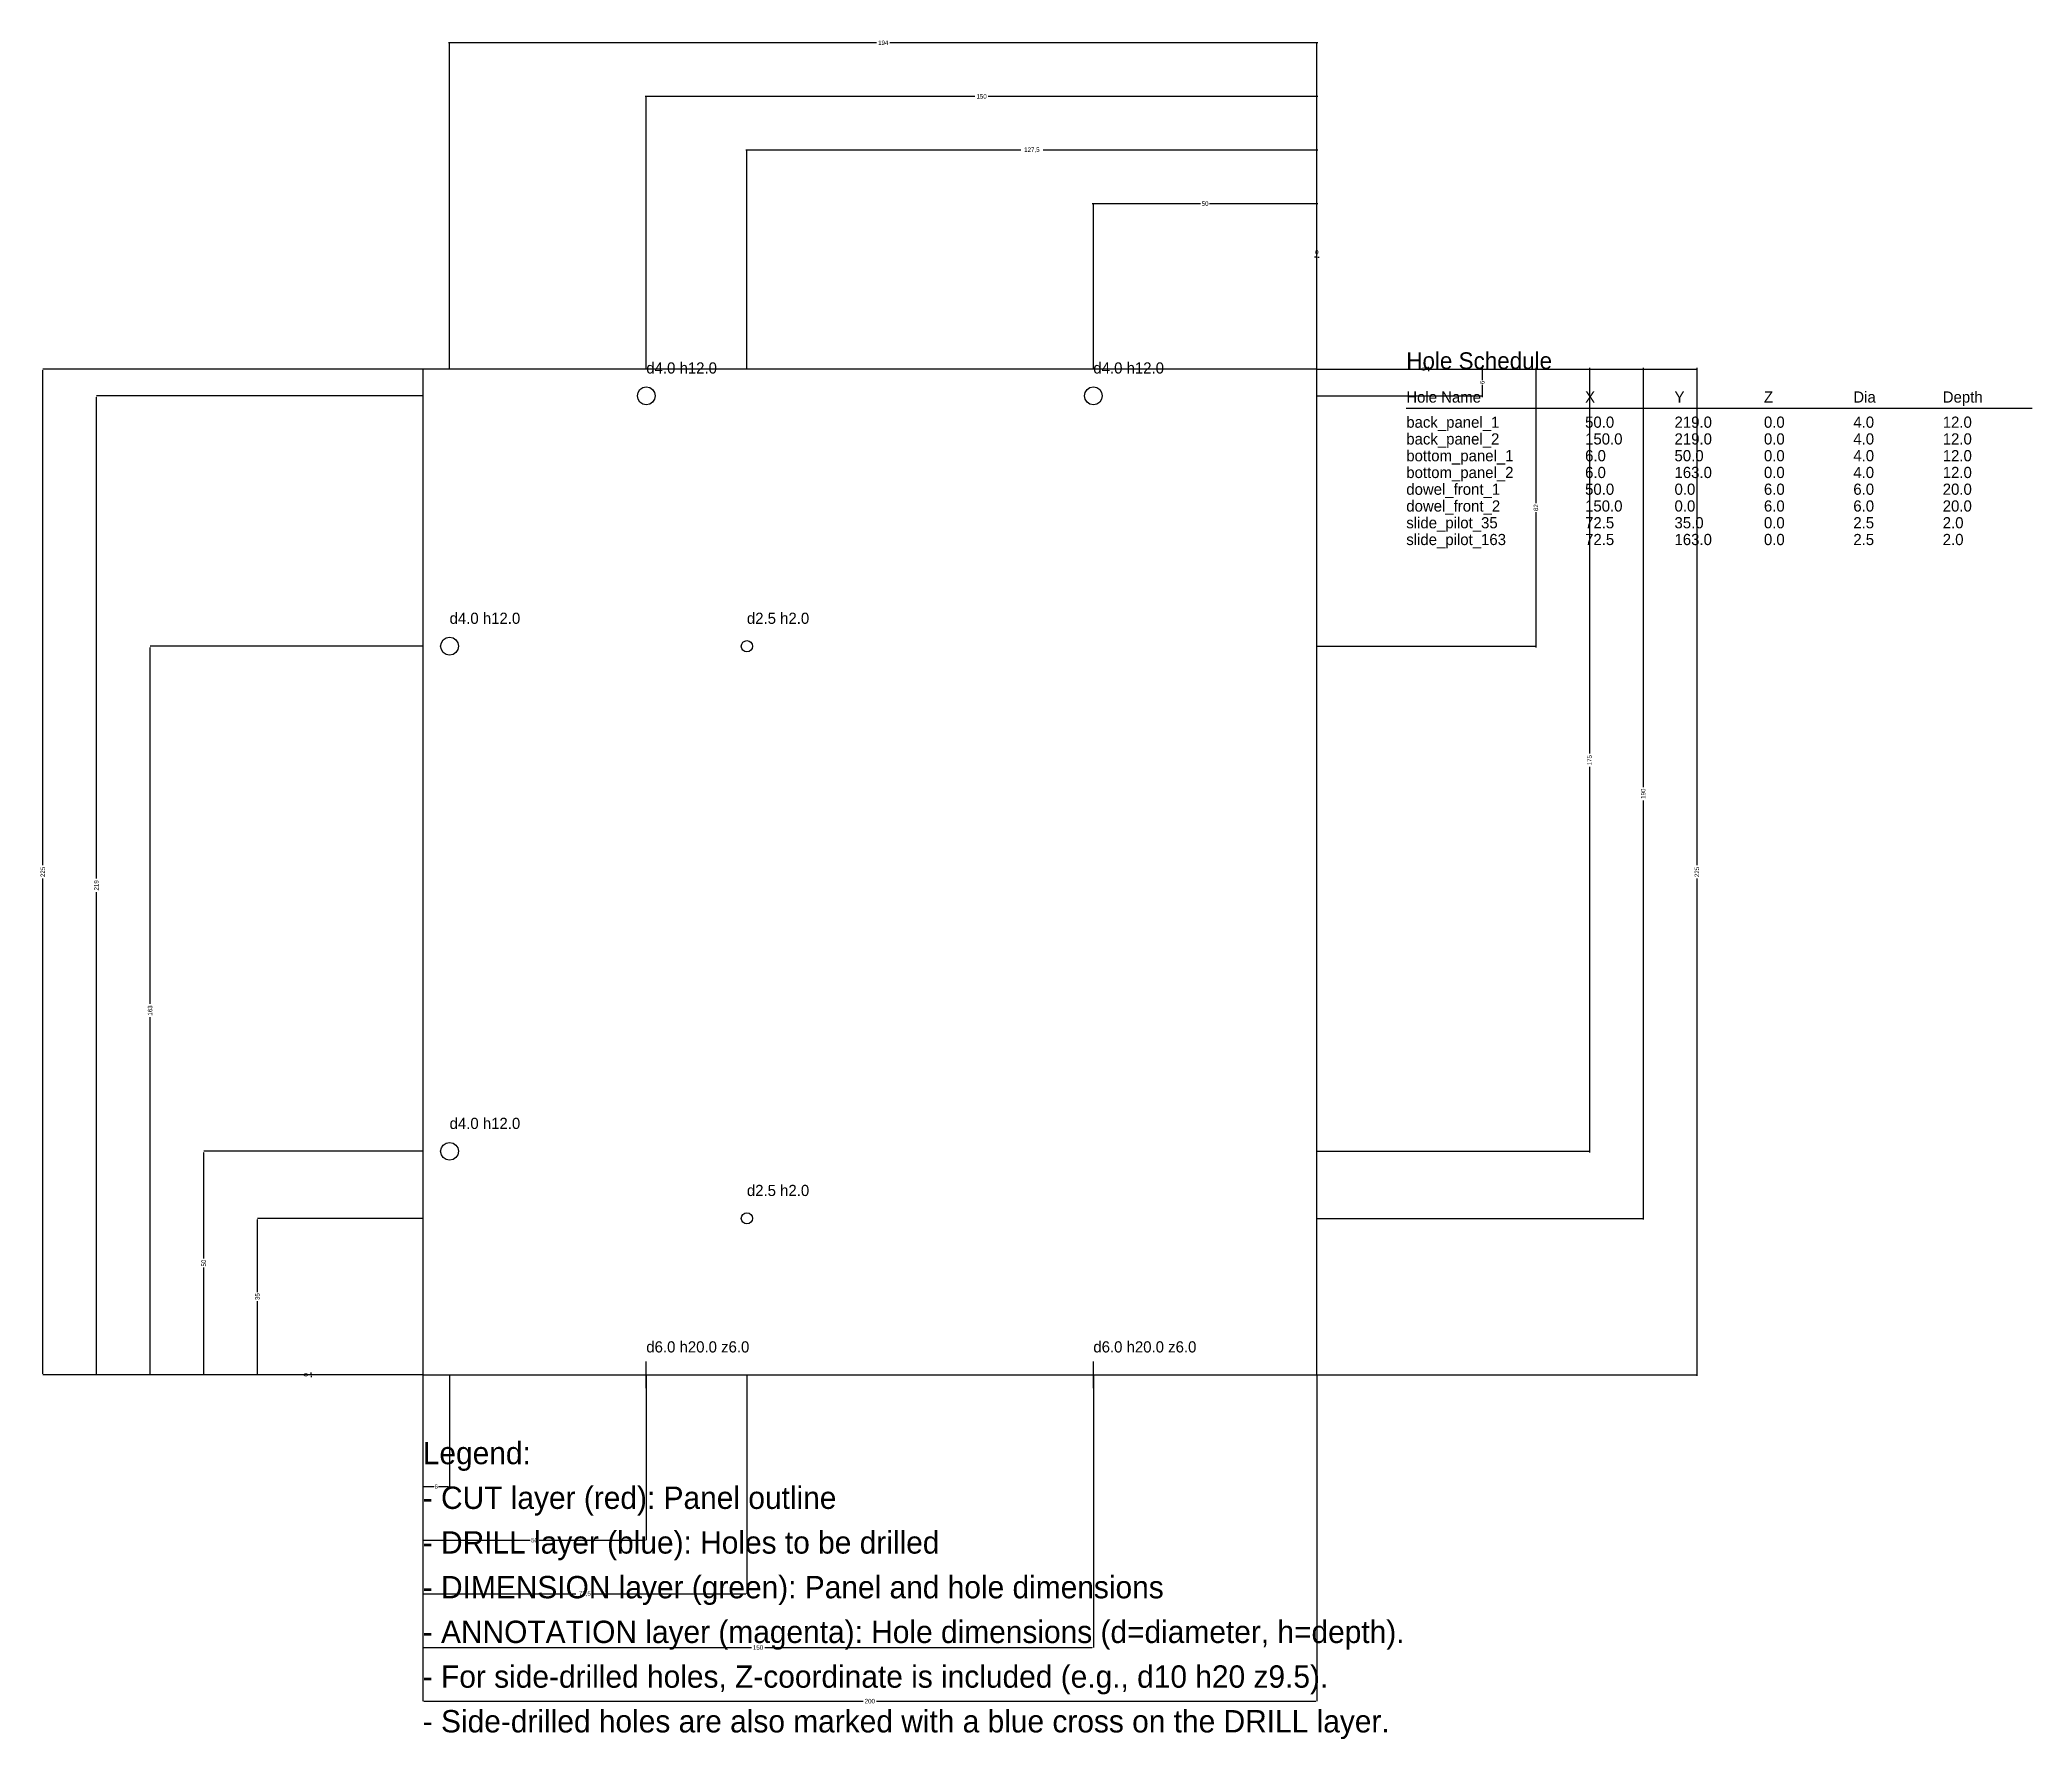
# Model space of a CAD drawing. Header units: metres. Extents: x -86 to 360, y -82 to 299.
import ezdxf

# ---------------------------------------------------------------- set-up
doc = ezdxf.new("R2010")
doc.units = ezdxf.units.M
for name, color, linetype in [('ANNOTATION', 6, 'Continuous'), ('CUT', 1, 'Continuous'), ('DIMENSION', 3, 'Continuous'), ('DRILL', 5, 'Continuous')]:
    doc.layers.add(name, color=color, linetype=linetype)
doc.dimstyles.get("Standard").update_dxf_attribs({"dimtxt": 2.5, "dimasz": 2.5, "dimexe": 1.25, "dimexo": 0.625, "dimtad": 1, "dimtxsty": 'Standard', "dimcen": 2.5, "dimazin": 3, "dimtfac": 1, "dimtmove": 0, "dimatfit": 3})

# ---------------------------------------------------------------- blocks, each defined once
blk = doc.blocks.new('_CLOSEDFILLED')
at = {"color": 0, "linetype": 'ByBlock'}
blk.add_solid([(-1, 0.2), (0, 0), (-1, -0.2)], dxfattribs=at)
blk = doc.blocks.new('*D0')
for p, q in [((0, 0), (0, -25)), ((6, 0), (6, -25)), ((0.25, -25), (2.5, -25)), ((3.5, -25), (5.75, -25))]:
    blk.add_line(p, q)
at = {"layer": 'Defpoints'}
for p in [(0, 0), (6, 0), (0, -25)]:
    blk.add_point(p, dxfattribs=at)
at = {"layer": 'DIMENSION', "xscale": 0.25, "yscale": 0.25, "rotation": 180}
blk.add_blockref('_CLOSEDFILLED', (0, -25), dxfattribs=at)
at = {"layer": 'DIMENSION', "xscale": 0.25, "yscale": 0.25}
blk.add_blockref('_CLOSEDFILLED', (6, -25), dxfattribs=at)
at = {"layer": 'DIMENSION', "insert": (3, -25), "char_height": 1, "attachment_point": 5}
blk.add_mtext('6', dxfattribs=at)
blk = doc.blocks.new('*D2')
for p, q in [((0, 0), (0, -37)), ((50, 0), (50, -37)), ((0.25, -37), (24, -37)), ((26, -37), (49.75, -37))]:
    blk.add_line(p, q)
at = {"layer": 'Defpoints'}
for p in [(0, 0), (50, 0), (0, -37)]:
    blk.add_point(p, dxfattribs=at)
at = {"layer": 'DIMENSION', "xscale": 0.25, "yscale": 0.25, "rotation": 180}
blk.add_blockref('_CLOSEDFILLED', (0, -37), dxfattribs=at)
at = {"layer": 'DIMENSION', "xscale": 0.25, "yscale": 0.25}
blk.add_blockref('_CLOSEDFILLED', (50, -37), dxfattribs=at)
at = {"layer": 'DIMENSION', "insert": (25, -37), "char_height": 1, "attachment_point": 5}
blk.add_mtext('50', dxfattribs=at)
blk = doc.blocks.new('*D3')
for p, q in [((0, 0), (0, -49)), ((72.5, 0), (72.5, -49)), ((0.25, -49), (34.25, -49)), ((38.25, -49), (72.25, -49))]:
    blk.add_line(p, q)
at = {"layer": 'Defpoints'}
for p in [(0, 0), (72.5, 0), (0, -49)]:
    blk.add_point(p, dxfattribs=at)
at = {"layer": 'DIMENSION', "xscale": 0.25, "yscale": 0.25, "rotation": 180}
blk.add_blockref('_CLOSEDFILLED', (0, -49), dxfattribs=at)
at = {"layer": 'DIMENSION', "xscale": 0.25, "yscale": 0.25}
blk.add_blockref('_CLOSEDFILLED', (72.5, -49), dxfattribs=at)
at = {"layer": 'DIMENSION', "insert": (36.25, -49), "char_height": 1, "attachment_point": 5}
blk.add_mtext('72,5', dxfattribs=at)
blk = doc.blocks.new('*D4')
for p, q in [((0, 0), (0, -61)), ((150, 0), (150, -61)), ((0.25, -61), (73.5, -61)), ((76.5, -61), (149.75, -61))]:
    blk.add_line(p, q)
at = {"layer": 'Defpoints'}
for p in [(0, 0), (150, 0), (0, -61)]:
    blk.add_point(p, dxfattribs=at)
at = {"layer": 'DIMENSION', "xscale": 0.25, "yscale": 0.25, "rotation": 180}
blk.add_blockref('_CLOSEDFILLED', (0, -61), dxfattribs=at)
at = {"layer": 'DIMENSION', "xscale": 0.25, "yscale": 0.25}
blk.add_blockref('_CLOSEDFILLED', (150, -61), dxfattribs=at)
at = {"layer": 'DIMENSION', "insert": (75, -61), "char_height": 1, "attachment_point": 5}
blk.add_mtext('150', dxfattribs=at)
blk = doc.blocks.new('*D5')
for p, q in [((0, 0), (0, -73)), ((200, 0), (200, -73)), ((0.25, -73), (98.5, -73)), ((101.5, -73), (199.75, -73))]:
    blk.add_line(p, q)
at = {"layer": 'Defpoints'}
for p in [(0, 0), (200, 0), (0, -73)]:
    blk.add_point(p, dxfattribs=at)
at = {"layer": 'DIMENSION', "xscale": 0.25, "yscale": 0.25, "rotation": 180}
blk.add_blockref('_CLOSEDFILLED', (0, -73), dxfattribs=at)
at = {"layer": 'DIMENSION', "xscale": 0.25, "yscale": 0.25}
blk.add_blockref('_CLOSEDFILLED', (200, -73), dxfattribs=at)
at = {"layer": 'DIMENSION', "insert": (100, -73), "char_height": 1, "attachment_point": 5}
blk.add_mtext('200', dxfattribs=at)
blk = doc.blocks.new('*D6')
for p, q in [((199.75, 250), (199.5, 250)), ((200, 225), (200, 250)), ((200, 225), (200, 250)), ((200, 250), (200, 250)), ((200.25, 250), (200.5, 250))]:
    blk.add_line(p, q)
at = {"layer": 'Defpoints'}
for p in [(200, 250), (200, 225), (200, 225)]:
    blk.add_point(p, dxfattribs=at)
at = {"layer": 'DIMENSION', "xscale": 0.25, "yscale": 0.25}
blk.add_blockref('_CLOSEDFILLED', (200, 250), dxfattribs=at)
at = {"layer": 'DIMENSION', "xscale": 0.25, "yscale": 0.25, "rotation": 180}
blk.add_blockref('_CLOSEDFILLED', (200, 250), dxfattribs=at)
at = {"layer": 'DIMENSION', "insert": (200, 251.125), "char_height": 1, "attachment_point": 5}
blk.add_mtext('0', dxfattribs=at)
blk = doc.blocks.new('*D7')
for p, q in [((174, 262), (149.75, 262)), ((150, 225), (150, 262)), ((200.25, 262), (176, 262)), ((200, 225), (200, 262))]:
    blk.add_line(p, q)
at = {"layer": 'Defpoints'}
for p in [(200, 262), (150, 225), (200, 225)]:
    blk.add_point(p, dxfattribs=at)
at = {"layer": 'DIMENSION', "xscale": 0.25, "yscale": 0.25}
blk.add_blockref('_CLOSEDFILLED', (150, 262), dxfattribs=at)
at = {"layer": 'DIMENSION', "xscale": 0.25, "yscale": 0.25, "rotation": 180}
blk.add_blockref('_CLOSEDFILLED', (200, 262), dxfattribs=at)
at = {"layer": 'DIMENSION', "insert": (175, 262), "char_height": 1, "attachment_point": 5}
blk.add_mtext('50', dxfattribs=at)
blk = doc.blocks.new('*D8')
for p, q in [((133.75, 274), (72.25, 274)), ((72.5, 225), (72.5, 274)), ((200.25, 274), (138.75, 274)), ((200, 225), (200, 274))]:
    blk.add_line(p, q)
at = {"layer": 'Defpoints'}
for p in [(200, 274), (72.5, 225), (200, 225)]:
    blk.add_point(p, dxfattribs=at)
at = {"layer": 'DIMENSION', "xscale": 0.25, "yscale": 0.25}
blk.add_blockref('_CLOSEDFILLED', (72.5, 274), dxfattribs=at)
at = {"layer": 'DIMENSION', "xscale": 0.25, "yscale": 0.25, "rotation": 180}
blk.add_blockref('_CLOSEDFILLED', (200, 274), dxfattribs=at)
at = {"layer": 'DIMENSION', "insert": (136.25, 274), "char_height": 1, "attachment_point": 5}
blk.add_mtext('127,5', dxfattribs=at)
blk = doc.blocks.new('*D9')
for p, q in [((123.5, 286), (49.75, 286)), ((50, 225), (50, 286)), ((200.25, 286), (126.5, 286)), ((200, 225), (200, 286))]:
    blk.add_line(p, q)
at = {"layer": 'Defpoints'}
for p in [(200, 286), (50, 225), (200, 225)]:
    blk.add_point(p, dxfattribs=at)
at = {"layer": 'DIMENSION', "xscale": 0.25, "yscale": 0.25}
blk.add_blockref('_CLOSEDFILLED', (50, 286), dxfattribs=at)
at = {"layer": 'DIMENSION', "xscale": 0.25, "yscale": 0.25, "rotation": 180}
blk.add_blockref('_CLOSEDFILLED', (200, 286), dxfattribs=at)
at = {"layer": 'DIMENSION', "insert": (125, 286), "char_height": 1, "attachment_point": 5}
blk.add_mtext('150', dxfattribs=at)
blk = doc.blocks.new('*D10')
for p, q in [((101.5, 298), (5.75, 298)), ((6, 225), (6, 298)), ((200.25, 298), (104.5, 298)), ((200, 225), (200, 298))]:
    blk.add_line(p, q)
at = {"layer": 'Defpoints'}
for p in [(200, 298), (6, 225), (200, 225)]:
    blk.add_point(p, dxfattribs=at)
at = {"layer": 'DIMENSION', "xscale": 0.25, "yscale": 0.25}
blk.add_blockref('_CLOSEDFILLED', (6, 298), dxfattribs=at)
at = {"layer": 'DIMENSION', "xscale": 0.25, "yscale": 0.25, "rotation": 180}
blk.add_blockref('_CLOSEDFILLED', (200, 298), dxfattribs=at)
at = {"layer": 'DIMENSION', "insert": (103, 298), "char_height": 1, "attachment_point": 5}
blk.add_mtext('194', dxfattribs=at)
blk = doc.blocks.new('*D11')
for p, q in [((-25, 0.25), (-25, 0.5)), ((0, 0), (-25, 0)), ((0, 0), (-25, 0)), ((-25, 0), (-25, 0)), ((-25, -0.25), (-25, -0.5))]:
    blk.add_line(p, q)
at = {"layer": 'Defpoints'}
for p in [(-25, 0), (0, 0), (0, 0)]:
    blk.add_point(p, dxfattribs=at)
at = {"layer": 'DIMENSION', "xscale": 0.25, "yscale": 0.25}
for rotation in [270, 90]:
    blk.add_blockref('_CLOSEDFILLED', (-25, 0), dxfattribs=dict(at, rotation=rotation))
at = {"layer": 'DIMENSION', "insert": (-26.125, 0), "char_height": 1, "attachment_point": 5, "rotation": 90}
blk.add_mtext('0', dxfattribs=at)
blk = doc.blocks.new('*D12')
for p, q in [((0, 35), (-37, 35)), ((-37, 18.5), (-37, 34.75)), ((-37, 0.25), (-37, 16.5)), ((0, 0), (-37, 0))]:
    blk.add_line(p, q)
at = {"layer": 'Defpoints'}
for p in [(0, 35), (-37, 0), (0, 0)]:
    blk.add_point(p, dxfattribs=at)
at = {"layer": 'DIMENSION', "xscale": 0.25, "yscale": 0.25}
for p, rotation in [((-37, 35), 90), ((-37, 0), 270)]:
    blk.add_blockref('_CLOSEDFILLED', p, dxfattribs=dict(at, rotation=rotation))
at = {"layer": 'DIMENSION', "insert": (-37, 17.5), "char_height": 1, "attachment_point": 5, "rotation": 90}
blk.add_mtext('35', dxfattribs=at)
blk = doc.blocks.new('*D13')
for p, q in [((0, 50), (-49, 50)), ((-49, 26), (-49, 49.75)), ((-49, 0.25), (-49, 24)), ((0, 0), (-49, 0))]:
    blk.add_line(p, q)
at = {"layer": 'Defpoints'}
for p in [(0, 50), (-49, 0), (0, 0)]:
    blk.add_point(p, dxfattribs=at)
at = {"layer": 'DIMENSION', "xscale": 0.25, "yscale": 0.25}
for p, rotation in [((-49, 50), 90), ((-49, 0), 270)]:
    blk.add_blockref('_CLOSEDFILLED', p, dxfattribs=dict(at, rotation=rotation))
at = {"layer": 'DIMENSION', "insert": (-49, 25), "char_height": 1, "attachment_point": 5, "rotation": 90}
blk.add_mtext('50', dxfattribs=at)
blk = doc.blocks.new('*D14')
for p, q in [((0, 163), (-61, 163)), ((-61, 83), (-61, 162.75)), ((-61, 0.25), (-61, 80)), ((0, 0), (-61, 0))]:
    blk.add_line(p, q)
at = {"layer": 'Defpoints'}
for p in [(0, 163), (-61, 0), (0, 0)]:
    blk.add_point(p, dxfattribs=at)
at = {"layer": 'DIMENSION', "xscale": 0.25, "yscale": 0.25}
for p, rotation in [((-61, 163), 90), ((-61, 0), 270)]:
    blk.add_blockref('_CLOSEDFILLED', p, dxfattribs=dict(at, rotation=rotation))
at = {"layer": 'DIMENSION', "insert": (-61, 81.5), "char_height": 1, "attachment_point": 5, "rotation": 90}
blk.add_mtext('163', dxfattribs=at)
blk = doc.blocks.new('*D15')
for p, q in [((0, 219), (-73, 219)), ((-73, 111), (-73, 218.75)), ((-73, 0.25), (-73, 108)), ((0, 0), (-73, 0))]:
    blk.add_line(p, q)
at = {"layer": 'Defpoints'}
for p in [(0, 219), (-73, 0), (0, 0)]:
    blk.add_point(p, dxfattribs=at)
at = {"layer": 'DIMENSION', "xscale": 0.25, "yscale": 0.25}
for p, rotation in [((-73, 219), 90), ((-73, 0), 270)]:
    blk.add_blockref('_CLOSEDFILLED', p, dxfattribs=dict(at, rotation=rotation))
at = {"layer": 'DIMENSION', "insert": (-73, 109.5), "char_height": 1, "attachment_point": 5, "rotation": 90}
blk.add_mtext('219', dxfattribs=at)
blk = doc.blocks.new('*D16')
for p, q in [((0, 225), (-85, 225)), ((-85, 114), (-85, 224.75)), ((-85, 0.25), (-85, 111)), ((0, 0), (-85, 0))]:
    blk.add_line(p, q)
at = {"layer": 'Defpoints'}
for p in [(0, 225), (-85, 0), (0, 0)]:
    blk.add_point(p, dxfattribs=at)
at = {"layer": 'DIMENSION', "xscale": 0.25, "yscale": 0.25}
for p, rotation in [((-85, 225), 90), ((-85, 0), 270)]:
    blk.add_blockref('_CLOSEDFILLED', p, dxfattribs=dict(at, rotation=rotation))
at = {"layer": 'DIMENSION', "insert": (-85, 112.5), "char_height": 1, "attachment_point": 5, "rotation": 90}
blk.add_mtext('225', dxfattribs=at)
blk = doc.blocks.new('*D17')
for p, q in [((200, 225), (225, 225)), ((200, 225), (225, 225)), ((225, 225.25), (225, 225.5)), ((225, 225), (225, 225)), ((225, 224.75), (225, 224.5))]:
    blk.add_line(p, q)
at = {"layer": 'Defpoints'}
for p in [(200, 225), (200, 225), (225, 225)]:
    blk.add_point(p, dxfattribs=at)
at = {"layer": 'DIMENSION', "xscale": 0.25, "yscale": 0.25}
for rotation in [270, 90]:
    blk.add_blockref('_CLOSEDFILLED', (225, 225), dxfattribs=dict(at, rotation=rotation))
at = {"layer": 'DIMENSION', "insert": (223.875, 225), "char_height": 1, "attachment_point": 5, "rotation": 90}
blk.add_mtext('0', dxfattribs=at)
blk = doc.blocks.new('*D18')
for p, q in [((200, 225), (237, 225)), ((237, 225.25), (237, 222.5)), ((200, 219), (237, 219)), ((237, 221.5), (237, 218.75))]:
    blk.add_line(p, q)
at = {"layer": 'Defpoints'}
for p in [(200, 225), (237, 225), (200, 219)]:
    blk.add_point(p, dxfattribs=at)
at = {"layer": 'DIMENSION', "xscale": 0.25, "yscale": 0.25}
for p, rotation in [((237, 225), 270), ((237, 219), 90)]:
    blk.add_blockref('_CLOSEDFILLED', p, dxfattribs=dict(at, rotation=rotation))
at = {"layer": 'DIMENSION', "insert": (237, 222), "char_height": 1, "attachment_point": 5, "rotation": 90}
blk.add_mtext('6', dxfattribs=at)
blk = doc.blocks.new('*D19')
for p, q in [((200, 225), (249, 225)), ((249, 225.25), (249, 195)), ((249, 193), (249, 162.75)), ((200, 163), (249, 163))]:
    blk.add_line(p, q)
at = {"layer": 'Defpoints'}
for p in [(200, 225), (249, 225), (200, 163)]:
    blk.add_point(p, dxfattribs=at)
at = {"layer": 'DIMENSION', "xscale": 0.25, "yscale": 0.25}
for p, rotation in [((249, 225), 270), ((249, 163), 90)]:
    blk.add_blockref('_CLOSEDFILLED', p, dxfattribs=dict(at, rotation=rotation))
at = {"layer": 'DIMENSION', "insert": (249, 194), "char_height": 1, "attachment_point": 5, "rotation": 90}
blk.add_mtext('62', dxfattribs=at)
blk = doc.blocks.new('*D20')
for p, q in [((200, 225), (261, 225)), ((261, 225.25), (261, 139)), ((261, 136), (261, 49.75)), ((200, 50), (261, 50))]:
    blk.add_line(p, q)
at = {"layer": 'Defpoints'}
for p in [(200, 225), (261, 225), (200, 50)]:
    blk.add_point(p, dxfattribs=at)
at = {"layer": 'DIMENSION', "xscale": 0.25, "yscale": 0.25}
for p, rotation in [((261, 225), 270), ((261, 50), 90)]:
    blk.add_blockref('_CLOSEDFILLED', p, dxfattribs=dict(at, rotation=rotation))
at = {"layer": 'DIMENSION', "insert": (261, 137.5), "char_height": 1, "attachment_point": 5, "rotation": 90}
blk.add_mtext('175', dxfattribs=at)
blk = doc.blocks.new('*D21')
for p, q in [((200, 225), (273, 225)), ((273, 225.25), (273, 131.5)), ((273, 128.5), (273, 34.75)), ((200, 35), (273, 35))]:
    blk.add_line(p, q)
at = {"layer": 'Defpoints'}
for p in [(200, 225), (273, 225), (200, 35)]:
    blk.add_point(p, dxfattribs=at)
at = {"layer": 'DIMENSION', "xscale": 0.25, "yscale": 0.25}
for p, rotation in [((273, 225), 270), ((273, 35), 90)]:
    blk.add_blockref('_CLOSEDFILLED', p, dxfattribs=dict(at, rotation=rotation))
at = {"layer": 'DIMENSION', "insert": (273, 130), "char_height": 1, "attachment_point": 5, "rotation": 90}
blk.add_mtext('190', dxfattribs=at)
blk = doc.blocks.new('*D22')
for p, q in [((200, 225), (285, 225)), ((285, 225.25), (285, 114)), ((285, 111), (285, -0.25)), ((200, 0), (285, 0))]:
    blk.add_line(p, q)
at = {"layer": 'Defpoints'}
for p in [(200, 225), (285, 225), (200, 0)]:
    blk.add_point(p, dxfattribs=at)
at = {"layer": 'DIMENSION', "xscale": 0.25, "yscale": 0.25}
for p, rotation in [((285, 225), 270), ((285, 0), 90)]:
    blk.add_blockref('_CLOSEDFILLED', p, dxfattribs=dict(at, rotation=rotation))
at = {"layer": 'DIMENSION', "insert": (285, 112.5), "char_height": 1, "attachment_point": 5, "rotation": 90}
blk.add_mtext('225', dxfattribs=at)

msp = doc.modelspace()

# ---------------------------------------------------------------- linework, layer by layer
at = {"layer": 'ANNOTATION'}
msp.add_line((220, 216.25), (360, 216.25), dxfattribs=at)
at = {"layer": 'CUT'}
msp.add_lwpolyline([(0, 0), (200, 0), (200, 225), (0, 225)], close=True, dxfattribs=at)
at = {"layer": 'DRILL', "color": 5}
for p, q in [((47, 0), (53, 0)), ((50, -3), (50, 3)), ((147, 0), (153, 0)), ((150, -3), (150, 3))]:
    msp.add_line(p, q, dxfattribs=at)
at = {"layer": 'DRILL'}
for points in [[(48, 219), (48.1522, 219.765), (48.5858, 220.414), (49.2346, 220.848), (50, 221), (50.7654, 220.848), (51.4142, 220.414), (51.8478, 219.765), (52, 219), (51.8478, 218.235), (51.4142, 217.586), (50.7654, 217.152), (50, 217), (49.2346, 217.152), (48.5858, 217.586), (48.1522, 218.235)], [(148, 219), (148.152, 219.765), (148.586, 220.414), (149.235, 220.848), (150, 221), (150.765, 220.848), (151.414, 220.414), (151.848, 219.765), (152, 219), (151.848, 218.235), (151.414, 217.586), (150.765, 217.152), (150, 217), (149.235, 217.152), (148.586, 217.586), (148.152, 218.235)], [(4, 163), (4.15224, 163.765), (4.58579, 164.414), (5.23463, 164.848), (6, 165), (6.76537, 164.848), (7.41421, 164.414), (7.84776, 163.765), (8, 163), (7.84776, 162.235), (7.41421, 161.586), (6.76537, 161.152), (6, 161), (5.23463, 161.152), (4.58579, 161.586), (4.15224, 162.235)], [(71.25, 163), (71.3451, 163.478), (71.6161, 163.884), (72.0216, 164.155), (72.5, 164.25), (72.9784, 164.155), (73.3839, 163.884), (73.6548, 163.478), (73.75, 163), (73.6548, 162.522), (73.3839, 162.116), (72.9784, 161.845), (72.5, 161.75), (72.0216, 161.845), (71.6161, 162.116), (71.3451, 162.522)], [(4, 50), (4.15224, 50.7654), (4.58579, 51.4142), (5.23463, 51.8478), (6, 52), (6.76537, 51.8478), (7.41421, 51.4142), (7.84776, 50.7654), (8, 50), (7.84776, 49.2346), (7.41421, 48.5858), (6.76537, 48.1522), (6, 48), (5.23463, 48.1522), (4.58579, 48.5858), (4.15224, 49.2346)], [(71.25, 35), (71.3451, 35.4784), (71.6161, 35.8839), (72.0216, 36.1548), (72.5, 36.25), (72.9784, 36.1548), (73.3839, 35.8839), (73.6548, 35.4784), (73.75, 35), (73.6548, 34.5216), (73.3839, 34.1161), (72.9784, 33.8451), (72.5, 33.75), (72.0216, 33.8451), (71.6161, 34.1161), (71.3451, 34.5216)]]:
    msp.add_lwpolyline(points, close=True, dxfattribs=at)

# ---------------------------------------------------------------- texts
at = {"layer": 'ANNOTATION'}
for s, height, p in [('Hole Schedule', 3.75, (220, 225)), ('d4.0 h12.0', 2.5, (50, 224)), ('d4.0 h12.0', 2.5, (150, 224)), ('Hole Name', 2.5, (220, 217.5)), ('X', 2.5, (260, 217.5)), ('Y', 2.5, (280, 217.5)), ('Z', 2.5, (300, 217.5)), ('Dia', 2.5, (320, 217.5)), ('Depth', 2.5, (340, 217.5)), ('back_panel_1', 2.5, (220, 211.875)), ('50.0', 2.5, (260, 211.875)), ('219.0', 2.5, (280, 211.875)), ('0.0', 2.5, (300, 211.875)), ('4.0', 2.5, (320, 211.875)), ('12.0', 2.5, (340, 211.875)), ('back_panel_2', 2.5, (220, 208.125)), ('150.0', 2.5, (260, 208.125)), ('219.0', 2.5, (280, 208.125)), ('0.0', 2.5, (300, 208.125)), ('4.0', 2.5, (320, 208.125)), ('12.0', 2.5, (340, 208.125)), ('bottom_panel_1', 2.5, (220, 204.375)), ('6.0', 2.5, (260, 204.375)), ('50.0', 2.5, (280, 204.375)), ('0.0', 2.5, (300, 204.375)), ('4.0', 2.5, (320, 204.375)), ('12.0', 2.5, (340, 204.375)), ('bottom_panel_2', 2.5, (220, 200.625)), ('6.0', 2.5, (260, 200.625)), ('163.0', 2.5, (280, 200.625)), ('0.0', 2.5, (300, 200.625)), ('4.0', 2.5, (320, 200.625)), ('12.0', 2.5, (340, 200.625)), ('dowel_front_1', 2.5, (220, 196.875)), ('50.0', 2.5, (260, 196.875)), ('0.0', 2.5, (280, 196.875)), ('6.0', 2.5, (300, 196.875)), ('6.0', 2.5, (320, 196.875)), ('20.0', 2.5, (340, 196.875)), ('slide_pilot_35', 2.5, (220, 189.375)), ('dowel_front_2', 2.5, (220, 193.125)), ('72.5', 2.5, (260, 189.375)), ('150.0', 2.5, (260, 193.125)), ('35.0', 2.5, (280, 189.375)), ('0.0', 2.5, (280, 193.125)), ('0.0', 2.5, (300, 189.375)), ('6.0', 2.5, (300, 193.125)), ('2.5', 2.5, (320, 189.375)), ('6.0', 2.5, (320, 193.125)), ('20.0', 2.5, (340, 193.125)), ('2.0', 2.5, (340, 189.375)), ('slide_pilot_163', 2.5, (220, 185.625)), ('72.5', 2.5, (260, 185.625)), ('163.0', 2.5, (280, 185.625)), ('0.0', 2.5, (300, 185.625)), ('2.5', 2.5, (320, 185.625)), ('2.0', 2.5, (340, 185.625)), ('d4.0 h12.0', 2.5, (6, 168)), ('d2.5 h2.0', 2.5, (72.5, 168)), ('d4.0 h12.0', 2.5, (6, 55)), ('d2.5 h2.0', 2.5, (72.5, 40)), ('d6.0 h20.0 z6.0', 2.5, (50, 5)), ('d6.0 h20.0 z6.0', 2.5, (150, 5)), ('Legend:', 5, (0, -20)), ('- CUT layer (red): Panel outline', 5, (0, -30)), ('- DRILL layer (blue): Holes to be drilled', 5, (0, -40)), ('- DIMENSION layer (green): Panel and hole dimensions', 5, (0, -50)), ('- ANNOTATION layer (magenta): Hole dimensions (d=diameter, h=depth).', 5, (0, -60)), ('- For side-drilled holes, Z-coordinate is included (e.g., d10 h20 z9.5).', 5, (0, -70)), ('- Side-drilled holes are also marked with a blue cross on the DRILL layer.', 5, (0, -80))]:
    msp.add_text(s, height=height, dxfattribs=at).set_placement(p)

# ---------------------------------------------------------------- dimensions: what is measured, and where the dimension line sits
at = {"layer": 'DIMENSION'}
for base, p1, p2, picture, middle in [((200, 298), (200, 225), (6, 225), '*D10', (103, 298)), ((200, 286), (200, 225), (50, 225), '*D9', (125, 286)), ((200, 274), (200, 225), (72.5, 225), '*D8', (136.25, 274)), ((200, 262), (200, 225), (150, 225), '*D7', (175, 262)), ((200, 250), (200, 225), (200, 225), '*D6', (200, 251.125)), ((0, -25), (0, 0), (6, 0), '*D0', (3, -25)), ((0, -37), (0, 0), (50, 0), '*D2', (25, -37)), ((0, -49), (0, 0), (72.5, 0), '*D3', (36.25, -49)), ((0, -61), (0, 0), (150, 0), '*D4', (75, -61)), ((0, -73), (0, 0), (200, 0), '*D5', (100, -73))]:
    dim = msp.add_linear_dim(base=base, p1=p1, p2=p2, dimstyle='Standard', dxfattribs=at)
    dim.commit()
    dim.dimension.update_dxf_attribs({"geometry": picture, "text_midpoint": middle})
for base, p1, p2, picture, middle in [((-85, 0), (0, 0), (0, 225), '*D16', (-85, 112.5)), ((225, 225), (200, 225), (200, 225), '*D17', (223.875, 225)), ((237, 225), (200, 225), (200, 219), '*D18', (237, 222)), ((249, 225), (200, 225), (200, 163), '*D19', (249, 194)), ((261, 225), (200, 225), (200, 50), '*D20', (261, 137.5)), ((273, 225), (200, 225), (200, 35), '*D21', (273, 130)), ((285, 225), (200, 225), (200, 0), '*D22', (285, 112.5)), ((-73, 0), (0, 0), (0, 219), '*D15', (-73, 109.5)), ((-61, 0), (0, 0), (0, 163), '*D14', (-61, 81.5)), ((-49, 0), (0, 0), (0, 50), '*D13', (-49, 25)), ((-37, 0), (0, 0), (0, 35), '*D12', (-37, 17.5)), ((-25, 0), (0, 0), (0, 0), '*D11', (-26.125, 0))]:
    dim = msp.add_linear_dim(base=base, p1=p1, p2=p2, angle=90, dimstyle='Standard', dxfattribs=at)
    dim.commit()
    dim.dimension.update_dxf_attribs({"geometry": picture, "text_midpoint": middle})

doc.saveas('drawing.dxf')
